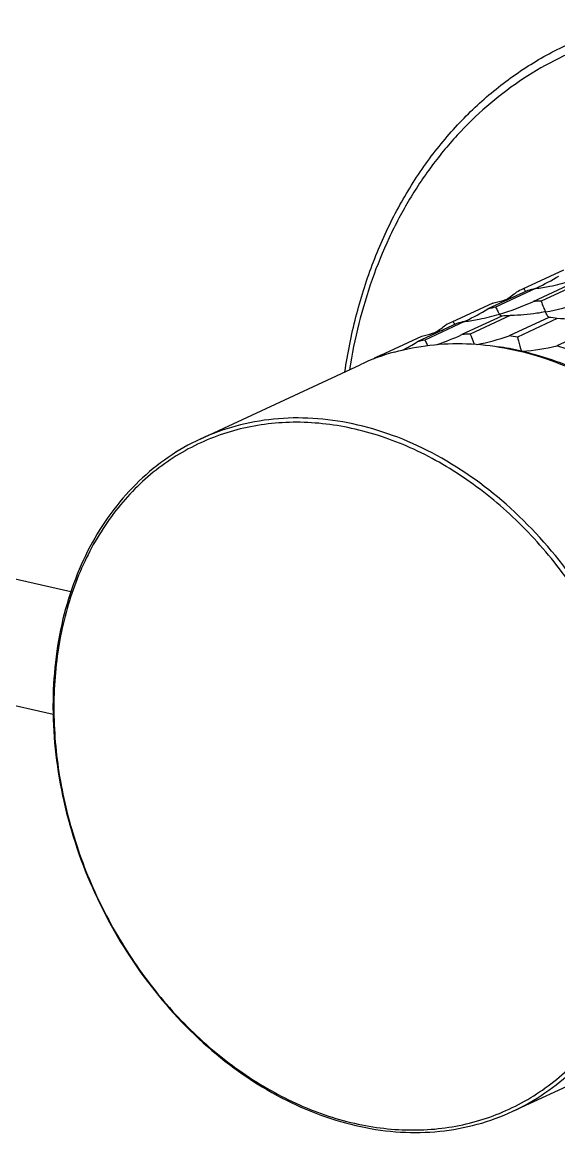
# Model space of a CAD drawing. Header units: millimetres. Extents: x 0 to 594, y 0 to 420.
# Drawn here: x 331.3 to 361.7, y 88.8 to 151.8 of the extents above; entities that cross this region are included whole.
import ezdxf

# ---------------------------------------------------------------- set-up
doc = ezdxf.new("R2010")
doc.units = ezdxf.units.MM
doc.header["$LTSCALE"] = 32.67
doc.layers.add('00_COMPONENTI', color=7, linetype='CONTINUOUS')

msp = doc.modelspace()

# ---------------------------------------------------------------- linework, layer by layer
at = {"layer": '00_COMPONENTI', "color": 7, "linetype": 'Continuous'}
for p, q in [((361.949, 137.716), (359.627, 136.637)), ((359.918, 136.564), (357.665, 135.516)), ((360.355, 136.673), (358.103, 135.626)), ((362.473, 136.985), (360.204, 135.93)), ((362.934, 137.007), (360.681, 135.96)), ((357.934, 135.849), (355.612, 134.77)), ((355.903, 134.697), (353.65, 133.649)), ((356.34, 134.806), (354.088, 133.759)), ((358.458, 135.118), (356.189, 134.063)), ((358.919, 135.14), (356.666, 134.093)), ((361.118, 135.041), (358.865, 133.994)), ((358.974, 135.142), (358.919, 135.14)), ((361.591, 134.976), (359.338, 133.929)), ((363.817, 134.469), (361.565, 133.421)), ((351.597, 132.903), (353.919, 133.982)), ((341.367, 128.146), (350.429, 132.36)), ((334.029, 119.485), (289.367, 129.666)), ((333.028, 112.534), (287.811, 122.842)), ((359.075, 90.062), (368.137, 94.275))]:
    msp.add_line(p, q, dxfattribs=at)
for centre, radius, start, end in [((354.946, 148.538), 13.03, 294.90985, 301.11867), ((364.94, 125.211), 12.601, 114.93664, 116.63031), ((361.056, 137.568), 1.63, 216.37486, 217.63952), ((363.26, 124.131), 12.874, 103.04, 105.04834), ((354.811, 148.813), 13.336, 294.33148, 294.93659), ((358.733, 149.228), 12.659, 277.3627, 281.14241), ((358.616, 149.824), 13.267, 281.14357, 286.28174), ((354.959, 148.364), 12.864, 283.37191, 288.86633), ((354.57, 148.078), 13.392, 286.2603, 294.88003), ((351.617, 146.578), 12.688, 304.01178, 307.22123), ((361.126, 122.214), 13.753, 91.85285, 93.77471), ((350.931, 146.671), 13.03, 294.90985, 301.11867), ((361.008, 123.083), 12.874, 103.04, 105.04834), ((358.471, 148.783), 13.654, 280.33159, 288.84163), ((360.925, 123.344), 12.601, 114.93664, 116.63031), ((357.041, 135.701), 1.63, 216.37486, 217.63952), ((359.245, 122.264), 12.874, 103.04, 105.04834), ((350.796, 146.946), 13.336, 294.33148, 294.93659), ((354.718, 147.361), 12.659, 277.3627, 281.14241), ((354.6, 147.957), 13.267, 281.14357, 286.28174), ((359.364, 121.395), 13.753, 91.85285, 93.77471), ((359.292, 119.966), 15.185, 81.29263, 83.09166), ((350.944, 146.498), 12.864, 283.37191, 288.86633), ((347.602, 144.712), 12.688, 304.01178, 307.22123), ((350.579, 146.152), 13.327, 288.39817, 294.89566), ((357.111, 120.347), 13.753, 91.85285, 93.77471), ((346.974, 144.702), 12.913, 296.95589, 301.1339), ((356.992, 121.217), 12.874, 103.04, 105.04834), ((354.457, 146.911), 13.649, 280.96577, 288.84287), ((357.039, 118.918), 15.185, 81.29263, 83.09166), ((358.467, 147.081), 14.006, 274.7147, 282.77847), ((356.615, 117.08), 17.074, 71.48541, 73.1492), ((355.759, 120.895), 12.644, 105.50507, 114.93198), ((356.91, 121.477), 12.601, 114.93664, 116.63031), ((356.164, 118.144), 15.37, 77.21878, 82.39816), ((360.379, 136.582), 3.543, 256.71636, 257.59966), ((343.723, 142.661), 12.46, 306.75692, 307.23249), ((355.904, 113.026), 22.886, 180.00006, 180.22853), ((355.673, 112.935), 22.606, 179.77183, 180.00004)]:
    msp.add_arc(centre, radius, start, end, dxfattribs=at)
at = {"layer": '00_COMPONENTI', "color": 9, "linetype": 'Continuous'}
msp.add_open_spline([(401.843, 114.943), (401.843, 116.842), (401.609, 119.717), (400.869, 123.496), (399.833, 127.281), (398.381, 130.961), (396.548, 134.456), (394.993, 136.963), (393.272, 139.334), (390.796, 142.261), (388.035, 144.862), (385.042, 147.058), (382.735, 148.468), (380.366, 149.641), (377.956, 150.569), (375.525, 151.242), (373.093, 151.655), (370.682, 151.803), (368.312, 151.686), (366.005, 151.302), (363.779, 150.657), (361.656, 149.754), (359.654, 148.603), (357.79, 147.212), (356.08, 145.596), (354.54, 143.767), (353.182, 141.743), (352.018, 139.541), (351.058, 137.18), (350.309, 134.68), (349.958, 132.955), (349.819, 132.077)], degree=3, knots=[0, 0, 0, 0, 0.067578, 0.102093, 0.136939, 0.207122, 0.242267, 0.277271, 0.312018, 0.346397, 0.413611, 0.446335, 0.478371, 0.509686, 0.540266, 0.570125, 0.599303, 0.627867, 0.655909, 0.683546, 0.710914, 0.738161, 0.765442, 0.792912, 0.820714, 0.848975, 0.877802, 0.907277, 0.937454, 0.968361, 1, 1, 1, 1], dxfattribs=at)
at = {"layer": '00_COMPONENTI', "color": 7, "linetype": 'Continuous'}
for points, knots in [([(349.561, 131.956), (349.716, 133.003), (350.125, 135.055), (350.9, 137.536), (351.67, 139.419), (352.525, 141.208), (353.766, 143.306), (355.243, 145.211), (356.546, 146.586), (357.575, 147.537), (358.66, 148.41), (359.796, 149.203), (360.98, 149.912), (361.799, 150.329), (362.214, 150.522)], [0, 0, 0, 0, 0.135556, 0.267583, 0.332306, 0.396176, 0.521439, 0.643815, 0.704119, 0.763921, 0.82331, 0.882385, 0.941246, 1, 1, 1, 1]), ([(359.696, 136.668), (359.7, 136.662), (359.716, 136.64), (359.732, 136.617), (359.744, 136.601)], [0, 0, 0, 0, 0.267067, 1, 1, 1, 1]), ([(359.765, 136.572), (359.77, 136.567), (359.785, 136.547), (359.801, 136.528), (359.814, 136.515)], [0, 0, 0, 0, 0.279682, 1, 1, 1, 1]), ([(360.681, 135.96), (360.721, 135.845), (360.796, 135.64), (360.879, 135.438), (360.92, 135.35)], [0, 0, 0, 0, 0.556025, 1, 1, 1, 1]), ([(358.103, 135.626), (358.141, 135.545), (358.209, 135.409), (358.284, 135.275), (358.32, 135.222)], [0, 0, 0, 0, 0.582303, 1, 1, 1, 1]), ([(360.92, 135.35), (360.759, 135.321), (360.115, 135.215), (359.463, 135.157), (358.974, 135.142)], [0, 0, 0, 0, 0.25066, 1, 1, 1, 1]), ([(361.118, 135.041), (361.079, 135.073), (361.006, 135.175), (360.95, 135.284), (360.92, 135.35)], [0, 0, 0, 0, 0.406639, 1, 1, 1, 1]), ([(355.681, 134.802), (355.685, 134.796), (355.701, 134.773), (355.717, 134.751), (355.729, 134.734)], [0, 0, 0, 0, 0.267067, 1, 1, 1, 1]), ([(355.75, 134.706), (355.755, 134.7), (355.77, 134.68), (355.786, 134.661), (355.799, 134.648)], [0, 0, 0, 0, 0.279682, 1, 1, 1, 1]), ([(358.358, 135.172), (358.354, 135.176), (358.341, 135.192), (358.329, 135.209), (358.32, 135.222)], [0, 0, 0, 0, 0.228316, 1, 1, 1, 1]), ([(358.391, 135.137), (358.388, 135.139), (358.376, 135.15), (358.365, 135.162), (358.358, 135.172)], [0, 0, 0, 0, 0.2242, 1, 1, 1, 1]), ([(358.443, 135.114), (358.439, 135.113), (358.42, 135.115), (358.403, 135.127), (358.391, 135.137)], [0, 0, 0, 0, 0.207045, 1, 1, 1, 1]), ([(363.585, 134.985), (363.419, 134.972), (362.755, 134.931), (362.087, 134.94), (361.591, 134.976)], [0, 0, 0, 0, 0.25111, 1, 1, 1, 1]), ([(356.666, 134.093), (356.686, 134.038), (356.754, 133.846), (356.827, 133.655), (356.886, 133.523)], [0, 0, 0, 0, 0.288069, 1, 1, 1, 1]), ([(352.379, 133.078), (353.034, 133.26), (354.388, 133.522), (356.478, 133.599), (358.608, 133.363), (360.746, 132.819), (362.86, 131.976), (365.638, 130.452), (368.866, 127.865), (371.545, 124.613), (373.323, 121.679), (374.822, 118.563), (376.114, 114.473), (376.485, 111.07), (376.485, 109.396)], [0, 0, 0, 0, 0.053102, 0.107226, 0.162764, 0.219996, 0.279081, 0.340052, 0.467055, 0.599494, 0.666986, 0.734745, 0.869244, 1, 1, 1, 1]), ([(354.088, 133.759), (354.102, 133.728), (354.153, 133.624), (354.206, 133.52), (354.247, 133.449)], [0, 0, 0, 0, 0.289432, 1, 1, 1, 1]), ([(359.338, 133.929), (359.357, 133.854), (359.425, 133.587), (359.501, 133.322), (359.565, 133.134)], [0, 0, 0, 0, 0.280463, 1, 1, 1, 1]), ([(351.666, 132.935), (351.67, 132.929), (351.684, 132.908), (351.699, 132.887), (351.71, 132.872)], [0, 0, 0, 0, 0.26569, 1, 1, 1, 1]), ([(359.618, 133.122), (359.837, 133.071), (360.724, 132.848), (361.592, 132.55), (362.23, 132.289)], [0, 0, 0, 0, 0.246392, 1, 1, 1, 1]), ([(367.144, 105.167), (367.144, 106.473), (366.916, 109.125), (365.944, 113.024), (364.375, 116.774), (362.267, 120.232), (359.698, 123.27), (356.763, 125.773), (353.567, 127.647), (350.229, 128.816), (347.398, 129.162), (345.209, 129.037), (343.628, 128.752), (342.109, 128.276), (340.667, 127.614), (339.317, 126.773), (338.072, 125.761), (336.943, 124.588), (335.593, 122.807), (334.536, 120.762), (333.79, 118.544), (333.236, 116.149), (333.073, 114.281), (333.068, 113.025)], [0, 0, 0, 0, 0.067509, 0.136796, 0.20689, 0.276724, 0.345261, 0.411609, 0.475136, 0.535585, 0.59316, 0.621121, 0.648667, 0.675952, 0.703143, 0.730415, 0.757935, 0.78586, 0.814322, 0.873165, 0.903752, 0.935111, 1, 1, 1, 1]), ([(367.423, 105.183), (367.423, 106.966), (367.001, 110.593), (365.25, 115.796), (362.487, 120.552), (358.893, 124.54), (355.333, 127.044), (352.311, 128.395), (350.037, 129.058), (347.764, 129.375), (345.531, 129.337), (343.377, 128.944), (342.016, 128.448), (341.367, 128.146)], [0, 0, 0, 0, 0.132201, 0.268218, 0.404417, 0.537131, 0.663398, 0.723695, 0.781978, 0.83839, 0.893224, 0.946913, 1, 1, 1, 1]), ([(341.367, 128.146), (340.733, 127.852), (339.507, 127.152), (337.852, 125.803), (336.406, 124.177), (335.192, 122.303), (334.228, 120.212), (333.284, 117.139), (333.019, 114.679), (333.019, 113.026)], [0, 0, 0, 0, 0.115026, 0.231296, 0.349936, 0.471855, 0.597685, 0.727754, 1, 1, 1, 1]), ([(333.019, 112.934), (333.026, 111.154), (333.46, 107.535), (335.222, 102.347), (337.99, 97.609), (341.584, 93.638), (345.139, 91.147), (348.156, 89.805), (350.424, 89.146), (352.692, 88.832), (354.921, 88.872), (357.069, 89.265), (358.427, 89.761), (359.075, 90.062)], [0, 0, 0, 0, 0.132302, 0.268358, 0.404548, 0.537222, 0.663441, 0.723719, 0.781987, 0.838389, 0.893219, 0.94691, 1, 1, 1, 1]), ([(333.068, 112.935), (333.068, 111.626), (333.297, 108.971), (334.272, 105.066), (335.845, 101.312), (337.959, 97.85), (340.534, 94.811), (343.476, 92.309), (346.678, 90.439), (350.022, 89.276), (352.857, 88.938), (355.048, 89.07), (356.63, 89.361), (358.148, 89.843), (359.589, 90.512), (360.939, 91.36), (362.182, 92.379), (363.308, 93.559), (364.653, 95.35), (365.704, 97.405), (366.443, 99.631), (366.989, 102.034), (367.144, 103.908), (367.144, 105.167)], [0, 0, 0, 0, 0.067504, 0.136788, 0.206877, 0.276701, 0.34522, 0.411541, 0.475034, 0.535444, 0.592981, 0.620927, 0.648461, 0.675739, 0.702927, 0.730202, 0.757732, 0.785671, 0.814153, 0.873048, 0.903664, 0.935054, 1, 1, 1, 1]), ([(359.075, 90.062), (359.708, 90.356), (360.935, 91.057), (362.589, 92.405), (364.035, 94.031), (365.25, 95.905), (366.213, 97.996), (367.157, 101.069), (367.423, 103.529), (367.423, 105.183)], [0, 0, 0, 0, 0.115026, 0.231296, 0.349936, 0.471855, 0.597685, 0.727754, 1, 1, 1, 1])]:
    msp.add_open_spline(points, degree=3, knots=knots, dxfattribs=at)

doc.saveas('drawing.dxf')
